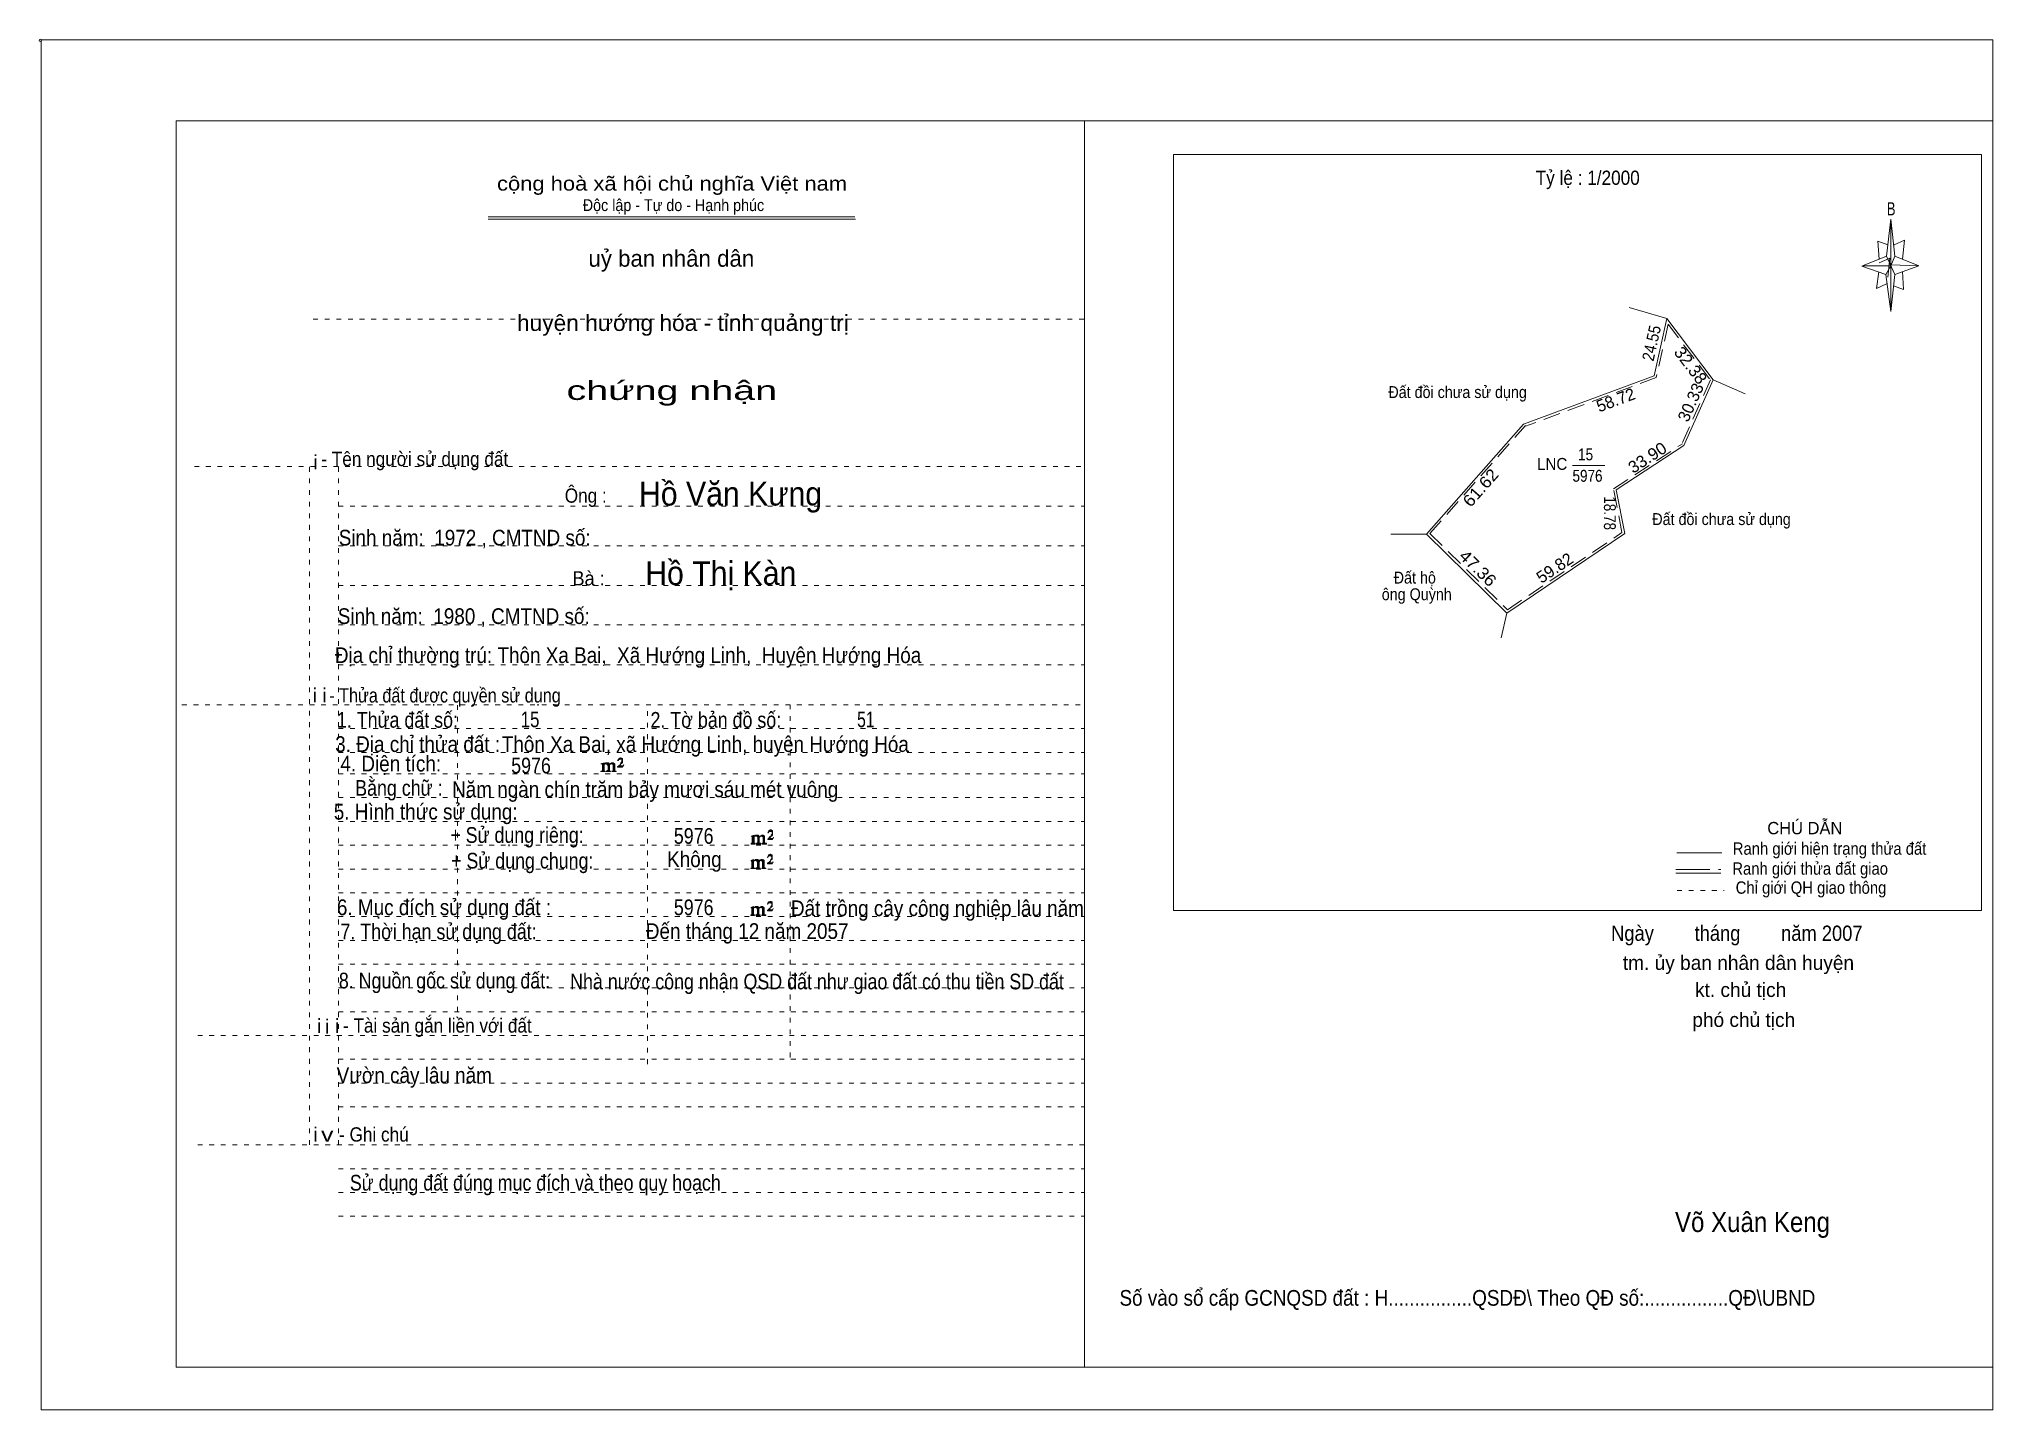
# Model space of a CAD drawing. Header units: centimetres. Extents: x -1.6 to 39.5, y -3.3 to 25.5.
import ezdxf
from ezdxf.enums import TextEntityAlignment as Align

# ---------------------------------------------------------------- set-up
doc = ezdxf.new("R2010")
doc.units = ezdxf.units.CM
doc.header["$LTSCALE"] = 0.12
for name, pattern in [('DOTTED', [1.5, 0.3, -1.2]), ('LONG_DASHED', [7.5, 6, -1.5]), ('MEDIUM_DASHED', [4.5, 3, -1.5])]:
    doc.linetypes.add(name, pattern=pattern)
for name, color, linetype, lineweight in [('1', 7, 'DOTTED', 13), ('10', 7, 'Continuous', 13), ('4', 7, 'Continuous', 13), ('5', 7, 'Continuous', 13), ('50', 7, 'Continuous', 13)]:
    doc.layers.add(name, color=color, linetype=linetype, lineweight=lineweight)

msp = doc.modelspace()

# ---------------------------------------------------------------- hatches: boundary and pattern name
at = {"layer": '50'}
for points in [[(10.27, 10.13), (10.27, 10.12), (10.27, 10.11), (10.25, 10.11), (10.24, 10.11), (10.24, 10.1), (10.33, 10.1), (10.33, 10.11), (10.32, 10.11), (10.31, 10.11), (10.31, 10.12), (10.31, 10.13), (10.31, 10.24), (10.31, 10.25), (10.32, 10.26), (10.34, 10.26), (10.35, 10.26), (10.36, 10.26), (10.37, 10.25), (10.39, 10.22), (10.39, 10.13), (10.37, 10.12), (10.37, 10.11), (10.36, 10.11), (10.35, 10.11), (10.35, 10.1), (10.44, 10.1), (10.44, 10.11), (10.43, 10.11), (10.42, 10.11), (10.42, 10.12), (10.42, 10.13), (10.42, 10.24), (10.44, 10.26), (10.45, 10.26), (10.46, 10.26), (10.49, 10.26), (10.49, 10.25), (10.5, 10.24), (10.5, 10.22), (10.5, 10.13), (10.5, 10.12), (10.49, 10.11), (10.49, 10.11), (10.47, 10.11), (10.47, 10.1), (10.56, 10.1), (10.56, 10.11), (10.55, 10.11), (10.54, 10.11), (10.53, 10.12), (10.53, 10.13), (10.53, 10.2), (10.53, 10.25), (10.53, 10.26), (10.52, 10.27), (10.5, 10.28), (10.47, 10.28), (10.46, 10.28), (10.44, 10.27), (10.41, 10.25), (10.41, 10.26), (10.4, 10.28), (10.39, 10.28), (10.37, 10.28), (10.35, 10.28), (10.34, 10.28), (10.32, 10.26), (10.31, 10.26), (10.31, 10.25), (10.31, 10.25), (10.31, 10.26), (10.31, 10.28), (10.24, 10.26), (10.24, 10.26), (10.25, 10.26), (10.27, 10.25), (10.27, 10.24), (10.27, 10.23)], [(10.69, 10.19), (10.72, 10.24), (10.72, 10.24), (10.71, 10.22), (10.69, 10.22), (10.68, 10.22), (10.63, 10.22), (10.66, 10.26), (10.67, 10.27), (10.69, 10.28), (10.69, 10.3), (10.69, 10.32), (10.69, 10.34), (10.69, 10.35), (10.69, 10.37), (10.68, 10.38), (10.67, 10.38), (10.66, 10.39), (10.65, 10.39), (10.63, 10.38), (10.63, 10.38), (10.62, 10.37), (10.61, 10.35), (10.59, 10.33), (10.61, 10.33), (10.61, 10.35), (10.62, 10.35), (10.63, 10.36), (10.65, 10.36), (10.66, 10.36), (10.67, 10.35), (10.68, 10.35), (10.68, 10.32), (10.68, 10.3), (10.66, 10.28), (10.66, 10.26), (10.65, 10.25), (10.59, 10.2), (10.59, 10.19)], [(13.42, 8.61), (13.42, 8.6), (13.42, 8.59), (13.41, 8.59), (13.4, 8.59), (13.4, 8.57), (13.48, 8.57), (13.48, 8.59), (13.47, 8.59), (13.46, 8.59), (13.46, 8.6), (13.46, 8.61), (13.46, 8.72), (13.46, 8.73), (13.47, 8.74), (13.5, 8.74), (13.51, 8.74), (13.52, 8.74), (13.53, 8.73), (13.54, 8.69), (13.54, 8.61), (13.53, 8.6), (13.53, 8.59), (13.52, 8.59), (13.51, 8.59), (13.51, 8.57), (13.6, 8.57), (13.6, 8.59), (13.58, 8.59), (13.57, 8.59), (13.57, 8.6), (13.57, 8.61), (13.57, 8.72), (13.6, 8.74), (13.61, 8.74), (13.62, 8.74), (13.64, 8.74), (13.64, 8.73), (13.65, 8.72), (13.65, 8.69), (13.65, 8.61), (13.65, 8.6), (13.64, 8.59), (13.64, 8.59), (13.63, 8.59), (13.63, 8.57), (13.72, 8.57), (13.72, 8.59), (13.7, 8.59), (13.69, 8.59), (13.68, 8.6), (13.68, 8.61), (13.68, 8.68), (13.68, 8.73), (13.68, 8.74), (13.67, 8.75), (13.65, 8.76), (13.63, 8.76), (13.62, 8.76), (13.6, 8.75), (13.56, 8.73), (13.56, 8.74), (13.55, 8.76), (13.54, 8.76), (13.53, 8.76), (13.51, 8.76), (13.5, 8.76), (13.47, 8.74), (13.46, 8.74), (13.46, 8.73), (13.46, 8.73), (13.46, 8.74), (13.46, 8.76), (13.4, 8.74), (13.4, 8.74), (13.41, 8.74), (13.42, 8.73), (13.42, 8.72), (13.42, 8.71)], [(13.85, 8.67), (13.87, 8.72), (13.87, 8.72), (13.86, 8.69), (13.85, 8.69), (13.84, 8.69), (13.78, 8.69), (13.82, 8.74), (13.83, 8.75), (13.85, 8.76), (13.85, 8.78), (13.85, 8.79), (13.85, 8.82), (13.85, 8.83), (13.85, 8.85), (13.84, 8.86), (13.83, 8.86), (13.82, 8.87), (13.8, 8.87), (13.78, 8.86), (13.78, 8.86), (13.77, 8.85), (13.76, 8.83), (13.75, 8.81), (13.76, 8.81), (13.76, 8.83), (13.77, 8.83), (13.78, 8.84), (13.8, 8.84), (13.82, 8.84), (13.83, 8.83), (13.84, 8.83), (13.84, 8.79), (13.84, 8.78), (13.82, 8.76), (13.82, 8.74), (13.8, 8.73), (13.75, 8.68), (13.75, 8.67)], [(13.41, 8.09), (13.41, 8.08), (13.41, 8.07), (13.4, 8.07), (13.39, 8.07), (13.39, 8.06), (13.48, 8.06), (13.48, 8.07), (13.47, 8.07), (13.45, 8.07), (13.45, 8.08), (13.45, 8.09), (13.45, 8.2), (13.45, 8.21), (13.47, 8.23), (13.49, 8.23), (13.5, 8.23), (13.51, 8.23), (13.52, 8.21), (13.53, 8.18), (13.53, 8.09), (13.52, 8.08), (13.52, 8.07), (13.51, 8.07), (13.5, 8.07), (13.5, 8.06), (13.59, 8.06), (13.59, 8.07), (13.58, 8.07), (13.57, 8.07), (13.57, 8.08), (13.57, 8.09), (13.57, 8.2), (13.59, 8.23), (13.6, 8.23), (13.61, 8.23), (13.63, 8.23), (13.63, 8.21), (13.64, 8.2), (13.64, 8.18), (13.64, 8.09), (13.64, 8.08), (13.63, 8.07), (13.63, 8.07), (13.62, 8.07), (13.62, 8.06), (13.71, 8.06), (13.71, 8.07), (13.7, 8.07), (13.69, 8.07), (13.67, 8.08), (13.67, 8.09), (13.67, 8.17), (13.67, 8.21), (13.67, 8.23), (13.66, 8.24), (13.64, 8.25), (13.62, 8.25), (13.61, 8.25), (13.59, 8.24), (13.55, 8.21), (13.55, 8.23), (13.54, 8.25), (13.53, 8.25), (13.52, 8.25), (13.5, 8.25), (13.49, 8.25), (13.47, 8.23), (13.45, 8.23), (13.45, 8.21), (13.45, 8.21), (13.45, 8.23), (13.45, 8.25), (13.39, 8.23), (13.39, 8.23), (13.4, 8.23), (13.41, 8.21), (13.41, 8.2), (13.41, 8.19)], [(13.84, 8.16), (13.86, 8.2), (13.86, 8.2), (13.85, 8.18), (13.84, 8.18), (13.83, 8.18), (13.77, 8.18), (13.81, 8.23), (13.82, 8.24), (13.84, 8.25), (13.84, 8.27), (13.84, 8.28), (13.84, 8.3), (13.84, 8.31), (13.84, 8.34), (13.83, 8.35), (13.82, 8.35), (13.81, 8.36), (13.8, 8.36), (13.77, 8.35), (13.77, 8.35), (13.76, 8.34), (13.75, 8.31), (13.74, 8.29), (13.75, 8.29), (13.75, 8.31), (13.76, 8.31), (13.77, 8.33), (13.8, 8.33), (13.81, 8.33), (13.82, 8.31), (13.83, 8.31), (13.83, 8.28), (13.83, 8.27), (13.81, 8.25), (13.81, 8.23), (13.8, 8.21), (13.74, 8.17), (13.74, 8.16)], [(13.41, 7.11), (13.41, 7.1), (13.41, 7.09), (13.4, 7.09), (13.39, 7.09), (13.39, 7.07), (13.47, 7.07), (13.47, 7.09), (13.46, 7.09), (13.45, 7.09), (13.45, 7.1), (13.45, 7.11), (13.45, 7.22), (13.45, 7.23), (13.46, 7.24), (13.49, 7.24), (13.5, 7.24), (13.51, 7.24), (13.52, 7.23), (13.53, 7.19), (13.53, 7.11), (13.52, 7.1), (13.52, 7.09), (13.51, 7.09), (13.5, 7.09), (13.5, 7.07), (13.59, 7.07), (13.59, 7.09), (13.57, 7.09), (13.56, 7.09), (13.56, 7.1), (13.56, 7.11), (13.56, 7.22), (13.59, 7.24), (13.6, 7.24), (13.61, 7.24), (13.63, 7.24), (13.63, 7.23), (13.64, 7.22), (13.64, 7.19), (13.64, 7.11), (13.64, 7.1), (13.63, 7.09), (13.63, 7.09), (13.62, 7.09), (13.62, 7.07), (13.71, 7.07), (13.71, 7.09), (13.69, 7.09), (13.68, 7.09), (13.67, 7.1), (13.67, 7.11), (13.67, 7.18), (13.67, 7.23), (13.67, 7.24), (13.66, 7.25), (13.64, 7.26), (13.62, 7.26), (13.61, 7.26), (13.59, 7.25), (13.55, 7.23), (13.55, 7.24), (13.54, 7.26), (13.53, 7.26), (13.52, 7.26), (13.5, 7.26), (13.49, 7.26), (13.46, 7.24), (13.45, 7.24), (13.45, 7.23), (13.45, 7.23), (13.45, 7.24), (13.45, 7.26), (13.39, 7.24), (13.39, 7.24), (13.4, 7.24), (13.41, 7.23), (13.41, 7.22), (13.41, 7.21)], [(13.84, 7.17), (13.86, 7.22), (13.86, 7.22), (13.85, 7.19), (13.84, 7.19), (13.83, 7.19), (13.77, 7.19), (13.81, 7.24), (13.82, 7.25), (13.84, 7.26), (13.84, 7.28), (13.84, 7.29), (13.84, 7.32), (13.84, 7.33), (13.84, 7.35), (13.83, 7.36), (13.82, 7.36), (13.81, 7.37), (13.79, 7.37), (13.77, 7.36), (13.77, 7.36), (13.76, 7.35), (13.75, 7.33), (13.74, 7.31), (13.75, 7.31), (13.75, 7.33), (13.76, 7.33), (13.77, 7.34), (13.79, 7.34), (13.81, 7.34), (13.82, 7.33), (13.83, 7.33), (13.83, 7.29), (13.83, 7.28), (13.81, 7.26), (13.81, 7.24), (13.79, 7.23), (13.74, 7.18), (13.74, 7.17)]]:
    msp.add_hatch(color=256, dxfattribs=at).paths.add_polyline_path(points)

# ---------------------------------------------------------------- linework, layer by layer
at = {"layer": '1', "linetype": 'Continuous'}
for p, q in [((1.31, -2.42), (1.31, 23.78)), ((1.31, 23.78), (39.51, 23.78)), ((20.41, -2.42), (20.41, 23.78)), ((39.51, -2.42), (39.51, 23.78)), ((7.87, 21.76), (15.58, 21.76)), ((7.87, 21.71), (15.59, 21.71)), ((37.26, 20.55), (36.75, 20.72)), ((1.31, -2.42), (39.51, -2.42))]:
    msp.add_line(p, q, dxfattribs=at)
at = {"layer": '1'}
for p, q in [((4.19, 19.61), (20.41, 19.61)), ((1.69, 16.51), (20.41, 16.51)), ((4.11, 2.25), (4.11, 16.51)), ((4.72, 2.25), (4.72, 16.51)), ((4.72, 15.68), (20.41, 15.68)), ((4.72, 14.84), (20.41, 14.84)), ((4.72, 14.01), (20.41, 14.01)), ((4.72, 13.18), (20.41, 13.18)), ((4.72, 12.34), (20.41, 12.34)), ((1.43, 11.5), (20.41, 11.5)), ((7.22, 5.05), (7.22, 11.5)), ((11.22, 3.95), (11.22, 11.5)), ((14.22, 4.09), (14.22, 11.5)), ((4.72, 11), (20.41, 11)), ((4.72, 10.5), (20.41, 10.5)), ((4.72, 10.05), (20.41, 10.05)), ((4.72, 9.55), (20.41, 9.55)), ((4.72, 9.05), (20.41, 9.05)), ((4.72, 8.55), (20.41, 8.55)), ((4.72, 8.05), (20.41, 8.05)), ((4.72, 7.55), (20.41, 7.55)), ((4.72, 7.05), (20.41, 7.05)), ((4.72, 6.55), (20.41, 6.55)), ((4.72, 6.05), (20.41, 6.05)), ((4.72, 5.55), (20.41, 5.55)), ((4.72, 5.05), (20.41, 5.05)), ((1.76, 4.55), (20.41, 4.55)), ((4.72, 4.05), (20.41, 4.05)), ((4.72, 3.55), (20.41, 3.55)), ((4.72, 3.05), (20.41, 3.05)), ((1.76, 2.25), (20.41, 2.25)), ((4.72, 1.75), (20.41, 1.75)), ((4.72, 1.25), (20.41, 1.25)), ((4.72, 0.75), (20.41, 0.75))]:
    msp.add_line(p, q, dxfattribs=at)
at = {"layer": '1', "linetype": 'Continuous'}
msp.add_lwpolyline([(-1.53, -3.32), (39.51, -3.32), (39.51, 25.48), (-1.53, 25.48)], close=True, dxfattribs=at)
msp.add_lwpolyline([(37.27, 20.35), (37.06, 20.25), (37.11, 20.6)], dxfattribs=at)
at = {"layer": '10'}
for p, q in [((31.86, 19.85), (32.65, 19.62)), ((32.65, 19.62), (33.63, 18.33)), ((33.63, 18.33), (33.01, 16.95)), ((33.63, 18.33), (34.3, 18.04)), ((30.67, 16.53), (31.35, 16.53)), ((27.6, 15.09), (29.29, 13.43)), ((29.29, 13.43), (29.17, 12.91))]:
    msp.add_line(p, q, dxfattribs=at)
at = {"layer": '10', "linetype": 'MEDIUM_DASHED'}
for p, q in [((32.68, 19.5), (33.57, 18.33)), ((33.57, 18.33), (32.96, 16.97)), ((27.67, 15.1), (29.68, 17.37)), ((27.67, 15.1), (29.3, 13.5))]:
    msp.add_line(p, q, dxfattribs=at)
at = {"layer": '10'}
for points in [[(32.65, 19.62), (32.39, 18.42), (29.64, 17.4)], [(26.85, 15.09), (27.6, 15.09), (29.64, 17.4)], [(29.29, 13.43), (31.77, 15.1), (31.59, 16.02), (33.01, 16.95)]]:
    msp.add_lwpolyline(points, dxfattribs=at)
at = {"layer": '10', "linetype": 'MEDIUM_DASHED'}
for points in [[(32.68, 19.5), (32.43, 18.38), (29.66, 17.35)], [(29.3, 13.5), (31.71, 15.12), (31.53, 16.04), (32.98, 16.99)]]:
    msp.add_lwpolyline(points, dxfattribs=at)
at = {"layer": '4'}
for p, q in [((32.86, 8.39), (33.81, 8.39)), ((32.84, 7.96), (33.79, 7.96))]:
    msp.add_line(p, q, dxfattribs=at)
at = {"layer": '4', "linetype": 'LONG_DASHED'}
msp.add_line((32.84, 8.04), (33.79, 8.04), dxfattribs=at)
at = {"layer": '4', "linetype": 'DOTTED'}
msp.add_line((32.87, 7.6), (33.86, 7.6), dxfattribs=at)
at = {"layer": '4'}
msp.add_lwpolyline([(22.28, 23.07), (39.27, 23.07), (39.27, 7.18), (22.28, 7.18)], close=True, dxfattribs=at)
msp.add_circle((-1.55, 25.47), 0.025, dxfattribs=at)
at = {"layer": '5'}
for p, q in [((37.27, 20.93), (37.36, 21.71)), ((37.45, 20.55), (37.36, 19.77)), ((37.45, 20.93), (37.95, 20.73)), ((37.61, 20.61), (37.63, 20.23)), ((37.63, 20.23), (37.42, 20.31))]:
    msp.add_line(p, q, dxfattribs=at)
for points in [[(37.36, 21.71), (37.45, 20.93), (37.36, 20.73)], [(37.36, 20.73), (36.77, 20.73), (37.27, 20.93), (37.45, 20.55), (37.95, 20.73), (37.36, 20.75)], [(37.36, 20.73), (37.36, 19.77), (37.26, 20.55)]]:
    msp.add_lwpolyline(points, close=True, dxfattribs=at)
for points in [[(37.3, 21.17), (37.09, 21.25), (37.12, 20.87)], [(37.43, 21.17), (37.65, 21.27), (37.61, 20.87)], [(37.36, 20.73), (37.27, 20.93), (36.77, 20.73)], [(37.12, 20.79), (37.34, 20.89), (37.3, 20.49)], [(37.36, 20.73), (37.45, 20.55), (37.95, 20.73)]]:
    msp.add_lwpolyline(points, dxfattribs=at)
at = {"layer": '50'}
for points in [[(10.27, 10.13), (10.27, 10.12), (10.27, 10.11), (10.25, 10.11), (10.24, 10.11), (10.24, 10.1), (10.33, 10.1), (10.33, 10.11), (10.32, 10.11), (10.31, 10.11), (10.31, 10.12), (10.31, 10.13), (10.31, 10.24), (10.31, 10.25), (10.32, 10.26), (10.34, 10.26), (10.35, 10.26), (10.36, 10.26), (10.37, 10.25), (10.39, 10.22), (10.39, 10.13), (10.37, 10.12), (10.37, 10.11), (10.36, 10.11), (10.35, 10.11), (10.35, 10.1), (10.44, 10.1), (10.44, 10.11), (10.43, 10.11), (10.42, 10.11), (10.42, 10.12), (10.42, 10.13), (10.42, 10.24), (10.44, 10.26), (10.45, 10.26), (10.46, 10.26), (10.49, 10.26), (10.49, 10.25), (10.5, 10.24), (10.5, 10.22), (10.5, 10.13), (10.5, 10.12), (10.49, 10.11), (10.49, 10.11), (10.47, 10.11), (10.47, 10.1), (10.56, 10.1), (10.56, 10.11), (10.55, 10.11), (10.54, 10.11), (10.53, 10.12), (10.53, 10.13), (10.53, 10.2), (10.53, 10.25), (10.53, 10.26), (10.52, 10.27), (10.5, 10.28), (10.47, 10.28), (10.46, 10.28), (10.44, 10.27), (10.41, 10.25), (10.41, 10.26), (10.4, 10.28), (10.39, 10.28), (10.37, 10.28), (10.35, 10.28), (10.34, 10.28), (10.32, 10.26), (10.31, 10.26), (10.31, 10.25), (10.31, 10.25), (10.31, 10.26), (10.31, 10.28), (10.24, 10.26), (10.24, 10.26), (10.25, 10.26), (10.27, 10.25), (10.27, 10.24), (10.27, 10.23)], [(10.69, 10.19), (10.72, 10.24), (10.72, 10.24), (10.71, 10.22), (10.69, 10.22), (10.68, 10.22), (10.63, 10.22), (10.66, 10.26), (10.67, 10.27), (10.69, 10.28), (10.69, 10.3), (10.69, 10.32), (10.69, 10.34), (10.69, 10.35), (10.69, 10.37), (10.68, 10.38), (10.67, 10.38), (10.66, 10.39), (10.65, 10.39), (10.63, 10.38), (10.63, 10.38), (10.62, 10.37), (10.61, 10.35), (10.59, 10.33), (10.61, 10.33), (10.61, 10.35), (10.62, 10.35), (10.63, 10.36), (10.65, 10.36), (10.66, 10.36), (10.67, 10.35), (10.68, 10.35), (10.68, 10.32), (10.68, 10.3), (10.66, 10.28), (10.66, 10.26), (10.65, 10.25), (10.59, 10.2), (10.59, 10.19)], [(13.42, 8.61), (13.42, 8.6), (13.42, 8.59), (13.41, 8.59), (13.4, 8.59), (13.4, 8.57), (13.48, 8.57), (13.48, 8.59), (13.47, 8.59), (13.46, 8.59), (13.46, 8.6), (13.46, 8.61), (13.46, 8.72), (13.46, 8.73), (13.47, 8.74), (13.5, 8.74), (13.51, 8.74), (13.52, 8.74), (13.53, 8.73), (13.54, 8.69), (13.54, 8.61), (13.53, 8.6), (13.53, 8.59), (13.52, 8.59), (13.51, 8.59), (13.51, 8.57), (13.6, 8.57), (13.6, 8.59), (13.58, 8.59), (13.57, 8.59), (13.57, 8.6), (13.57, 8.61), (13.57, 8.72), (13.6, 8.74), (13.61, 8.74), (13.62, 8.74), (13.64, 8.74), (13.64, 8.73), (13.65, 8.72), (13.65, 8.69), (13.65, 8.61), (13.65, 8.6), (13.64, 8.59), (13.64, 8.59), (13.63, 8.59), (13.63, 8.57), (13.72, 8.57), (13.72, 8.59), (13.7, 8.59), (13.69, 8.59), (13.68, 8.6), (13.68, 8.61), (13.68, 8.68), (13.68, 8.73), (13.68, 8.74), (13.67, 8.75), (13.65, 8.76), (13.63, 8.76), (13.62, 8.76), (13.6, 8.75), (13.56, 8.73), (13.56, 8.74), (13.55, 8.76), (13.54, 8.76), (13.53, 8.76), (13.51, 8.76), (13.5, 8.76), (13.47, 8.74), (13.46, 8.74), (13.46, 8.73), (13.46, 8.73), (13.46, 8.74), (13.46, 8.76), (13.4, 8.74), (13.4, 8.74), (13.41, 8.74), (13.42, 8.73), (13.42, 8.72), (13.42, 8.71)], [(13.85, 8.67), (13.87, 8.72), (13.87, 8.72), (13.86, 8.69), (13.85, 8.69), (13.84, 8.69), (13.78, 8.69), (13.82, 8.74), (13.83, 8.75), (13.85, 8.76), (13.85, 8.78), (13.85, 8.79), (13.85, 8.82), (13.85, 8.83), (13.85, 8.85), (13.84, 8.86), (13.83, 8.86), (13.82, 8.87), (13.8, 8.87), (13.78, 8.86), (13.78, 8.86), (13.77, 8.85), (13.76, 8.83), (13.75, 8.81), (13.76, 8.81), (13.76, 8.83), (13.77, 8.83), (13.78, 8.84), (13.8, 8.84), (13.82, 8.84), (13.83, 8.83), (13.84, 8.83), (13.84, 8.79), (13.84, 8.78), (13.82, 8.76), (13.82, 8.74), (13.8, 8.73), (13.75, 8.68), (13.75, 8.67)], [(13.41, 8.09), (13.41, 8.08), (13.41, 8.07), (13.4, 8.07), (13.39, 8.07), (13.39, 8.06), (13.48, 8.06), (13.48, 8.07), (13.47, 8.07), (13.45, 8.07), (13.45, 8.08), (13.45, 8.09), (13.45, 8.2), (13.45, 8.21), (13.47, 8.23), (13.49, 8.23), (13.5, 8.23), (13.51, 8.23), (13.52, 8.21), (13.53, 8.18), (13.53, 8.09), (13.52, 8.08), (13.52, 8.07), (13.51, 8.07), (13.5, 8.07), (13.5, 8.06), (13.59, 8.06), (13.59, 8.07), (13.58, 8.07), (13.57, 8.07), (13.57, 8.08), (13.57, 8.09), (13.57, 8.2), (13.59, 8.23), (13.6, 8.23), (13.61, 8.23), (13.63, 8.23), (13.63, 8.21), (13.64, 8.2), (13.64, 8.18), (13.64, 8.09), (13.64, 8.08), (13.63, 8.07), (13.63, 8.07), (13.62, 8.07), (13.62, 8.06), (13.71, 8.06), (13.71, 8.07), (13.7, 8.07), (13.69, 8.07), (13.67, 8.08), (13.67, 8.09), (13.67, 8.17), (13.67, 8.21), (13.67, 8.23), (13.66, 8.24), (13.64, 8.25), (13.62, 8.25), (13.61, 8.25), (13.59, 8.24), (13.55, 8.21), (13.55, 8.23), (13.54, 8.25), (13.53, 8.25), (13.52, 8.25), (13.5, 8.25), (13.49, 8.25), (13.47, 8.23), (13.45, 8.23), (13.45, 8.21), (13.45, 8.21), (13.45, 8.23), (13.45, 8.25), (13.39, 8.23), (13.39, 8.23), (13.4, 8.23), (13.41, 8.21), (13.41, 8.2), (13.41, 8.19)], [(13.84, 8.16), (13.86, 8.2), (13.86, 8.2), (13.85, 8.18), (13.84, 8.18), (13.83, 8.18), (13.77, 8.18), (13.81, 8.23), (13.82, 8.24), (13.84, 8.25), (13.84, 8.27), (13.84, 8.28), (13.84, 8.3), (13.84, 8.31), (13.84, 8.34), (13.83, 8.35), (13.82, 8.35), (13.81, 8.36), (13.8, 8.36), (13.77, 8.35), (13.77, 8.35), (13.76, 8.34), (13.75, 8.31), (13.74, 8.29), (13.75, 8.29), (13.75, 8.31), (13.76, 8.31), (13.77, 8.33), (13.8, 8.33), (13.81, 8.33), (13.82, 8.31), (13.83, 8.31), (13.83, 8.28), (13.83, 8.27), (13.81, 8.25), (13.81, 8.23), (13.8, 8.21), (13.74, 8.17), (13.74, 8.16)], [(13.41, 7.11), (13.41, 7.1), (13.41, 7.09), (13.4, 7.09), (13.39, 7.09), (13.39, 7.07), (13.47, 7.07), (13.47, 7.09), (13.46, 7.09), (13.45, 7.09), (13.45, 7.1), (13.45, 7.11), (13.45, 7.22), (13.45, 7.23), (13.46, 7.24), (13.49, 7.24), (13.5, 7.24), (13.51, 7.24), (13.52, 7.23), (13.53, 7.19), (13.53, 7.11), (13.52, 7.1), (13.52, 7.09), (13.51, 7.09), (13.5, 7.09), (13.5, 7.07), (13.59, 7.07), (13.59, 7.09), (13.57, 7.09), (13.56, 7.09), (13.56, 7.1), (13.56, 7.11), (13.56, 7.22), (13.59, 7.24), (13.6, 7.24), (13.61, 7.24), (13.63, 7.24), (13.63, 7.23), (13.64, 7.22), (13.64, 7.19), (13.64, 7.11), (13.64, 7.1), (13.63, 7.09), (13.63, 7.09), (13.62, 7.09), (13.62, 7.07), (13.71, 7.07), (13.71, 7.09), (13.69, 7.09), (13.68, 7.09), (13.67, 7.1), (13.67, 7.11), (13.67, 7.18), (13.67, 7.23), (13.67, 7.24), (13.66, 7.25), (13.64, 7.26), (13.62, 7.26), (13.61, 7.26), (13.59, 7.25), (13.55, 7.23), (13.55, 7.24), (13.54, 7.26), (13.53, 7.26), (13.52, 7.26), (13.5, 7.26), (13.49, 7.26), (13.46, 7.24), (13.45, 7.24), (13.45, 7.23), (13.45, 7.23), (13.45, 7.24), (13.45, 7.26), (13.39, 7.24), (13.39, 7.24), (13.4, 7.24), (13.41, 7.23), (13.41, 7.22), (13.41, 7.21)], [(13.84, 7.17), (13.86, 7.22), (13.86, 7.22), (13.85, 7.19), (13.84, 7.19), (13.83, 7.19), (13.77, 7.19), (13.81, 7.24), (13.82, 7.25), (13.84, 7.26), (13.84, 7.28), (13.84, 7.29), (13.84, 7.32), (13.84, 7.33), (13.84, 7.35), (13.83, 7.36), (13.82, 7.36), (13.81, 7.37), (13.79, 7.37), (13.77, 7.36), (13.77, 7.36), (13.76, 7.35), (13.75, 7.33), (13.74, 7.31), (13.75, 7.31), (13.75, 7.33), (13.76, 7.33), (13.77, 7.34), (13.79, 7.34), (13.81, 7.34), (13.82, 7.33), (13.83, 7.33), (13.83, 7.29), (13.83, 7.28), (13.81, 7.26), (13.81, 7.24), (13.79, 7.23), (13.74, 7.18), (13.74, 7.17)]]:
    msp.add_lwpolyline(points, close=True, dxfattribs=at)

# ---------------------------------------------------------------- texts
at = {"layer": '1'}
for s, height, width, p in [('cộng hoà xã hội chủ nghĩa Việt nam', 0.3, 1.15, (11.735, 22.31)), ('Độc lập - Tự do - Hạnh phúc', 0.25, 0.9, (11.765, 21.88)), ('chứng nhận', 0.4, 1.55, (11.73, 17.91)), ('- Tên người sử dụng đất', 0.3, 0.9, (6.325, 16.52)), ('- Thửa đất được quyền sử dụng', 0.3, 0.85, (6.96, 11.55)), ('- Tài sản gắn liền với đất ', 0.3, 0.9, (6.85, 4.61)), ('v', 0.3, 1.3, (4.485, 2.32)), ('- Ghi chú', 0.3, 0.9, (5.465, 2.32))]:
    msp.add_text(s, height=height, dxfattribs=dict(at, width=width)).set_placement(p, align=Align.CENTER)
for s, height, p in [('uỷ ban nhân dân', 0.35, (11.72, 20.71)), ('i', 0.3, (4.235, 16.45)), ('i', 0.3, (4.225, 11.55)), ('i', 0.3, (4.425, 11.55)), ('i', 0.3, (4.315, 4.6)), ('i', 0.3, (4.485, 4.59)), ('i', 0.3, (4.695, 4.6)), ('i', 0.3, (4.235, 2.32))]:
    msp.add_text(s, height=height, dxfattribs=at).set_placement(p, align=Align.CENTER)
at = {"layer": '10'}
for s, height, width, p in [('Tỷ lệ : 1/2000', 0.3, 0.9, (30.99, 22.43)), ('Đất đồi chưa sử dụng ', 0.25, 0.9, (28.295, 17.95)), ('15', 0.25, 0.85, (30.945, 16.64)), ('5976', 0.25, 0.85, (30.985, 16.19)), ('Hồ Văn Kưng', 0.5, 0.95, (12.965, 15.69)), ('Đất đồi chưa sử dụng ', 0.25, 0.9, (33.845, 15.28)), ('Hồ Thị Kàn', 0.5, 0.95, (12.76, 14.02)), ('Đất hộ ', 0.25, 0.9, (27.395, 14.05)), ('ông Quỳnh', 0.25, 0.9, (27.395, 13.7)), ('Võ Xuân Keng', 0.42, 0.9, (34.455, 0.42))]:
    msp.add_text(s, height=height, dxfattribs=dict(at, width=width)).set_placement(p, align=Align.CENTER)
for s, rotation, width, p in [('24.55', 77.605, 0.9, (32.453, 19.078)), ('32.38', 307.27, 1.05, (33.053, 18.561)), ('33.90', 33.118, 1.05, (32.312, 16.593)), ('61.62', 48.579, 1.1, (28.831, 15.982)), ('18.78', 270, 0.85, (31.33, 15.53)), ('47.36', 315.642, 1.1, (28.593, 14.285))]:
    msp.add_text(s, height=0.25, rotation=rotation, dxfattribs=dict(at, width=width)).set_placement(p, align=Align.CENTER)
for s, height, rotation, p in [('58.72', 0.25, 20.361, (31.622, 17.792)), ('30.33', 0.2498, 65.928, (33.269, 17.809)), ('59.82', 0.25, 33.849, (30.365, 14.275))]:
    msp.add_text(s, height=height, rotation=rotation, dxfattribs=at).set_placement(p, align=Align.CENTER)
at = {"layer": '10', "width": 0.95}
msp.add_text('LNC', height=0.25, dxfattribs=at).set_placement((30.56, 16.44), align=Align.RIGHT)
at = {"layer": '4'}
msp.add_text('CHÚ DẪN', height=0.2591, dxfattribs=at).set_placement((35.555, 8.78), align=Align.CENTER)
at = {"layer": '4', "width": 0.9}
for s, p in [('Ranh giới hiện trạng thửa đất', (36.075, 8.35)), ('Ranh giới thửa đất giao ', (35.71, 7.93)), ('Chỉ giới QH giao thông', (35.685, 7.53))]:
    msp.add_text(s, height=0.2591, dxfattribs=at).set_placement(p, align=Align.CENTER)
at = {"layer": '5', "width": 0.75}
msp.add_text('B', height=0.276, dxfattribs=at).set_placement((37.37, 21.79), align=Align.CENTER)
at = {"layer": '50'}
for s, height, width, p in [('  huyện hướng hóa - tỉnh quảng trị', 0.34, 1.05, (11.83, 19.36)), ('Ông :', 0.3, 0.9, (9.92, 15.75)), ('Sinh năm:  1972 , CMTND số:  ', 0.33, 0.9, (7.485, 14.85)), ('Bà :', 0.3, 0.95, (9.98, 14.01)), ('Sinh năm:  1980 , CMTND số:  ', 0.33, 0.9, (7.465, 13.2)), ('Địa chỉ thường trú: Thôn Xa Bai,  Xã Hướng Linh,  Huyện Hướng Hóa', 0.33, 0.9, (10.81, 12.38)), ('1. Thửa đất số:  ', 0.33, 0.85, (6.065, 11.02)), ('15', 0.33, 0.8, (8.75, 11.03)), ('2. Tờ bản đồ số:  ', 0.33, 0.85, (12.76, 11.02)), ('51', 0.33, 0.75, (15.81, 11.03)), ('3. Địa chỉ thửa đất : ', 0.33, 0.9, (6.44, 10.51)), ('Thôn Xa Bai, xã Hướng Linh, huyện Hướng Hóa', 0.33, 0.9, (12.435, 10.51)), ('4. Diện tích: ', 0.33, 0.9, (5.875, 10.1)), ('5976', 0.33, 0.85, (8.77, 10.06)), ('Bằng chữ :', 0.33, 0.85, (5.99, 9.59)), ('Năm ngàn chín trăm bảy mươi sáu mét vuông', 0.33, 0.9, (11.17, 9.56)), ('5. Hình thức sử dụng:', 0.33, 0.9, (6.555, 9.09)), ('+ Sử dụng riêng:', 0.33, 0.85, (8.475, 8.6)), ('5976', 0.33, 0.85, (12.19, 8.58)), ('+ Sử dụng chung:', 0.33, 0.85, (8.585, 8.06)), ('Không', 0.33, 0.9, (12.205, 8.09)), ('6. Mục đích sử dụng đất :', 0.33, 0.9, (6.94, 7.08)), ('5976', 0.33, 0.85, (12.19, 7.08)), ('Đất trồng cây công nghiệp lâu năm', 0.33, 0.9, (17.315, 7.06)), ('7. Thời hạn sử dụng đất:', 0.33, 0.85, (6.825, 6.57)), ('Đến tháng 12 năm 2057', 0.33, 0.9, (13.315, 6.58)), ('Ngày        tháng        năm 2007', 0.32, 0.9, (34.125, 6.54)), ('8. Nguồn gốc sử dụng đất:', 0.33, 0.85, (6.95, 5.54)), ('Nhà nước công nhận QSD đất như giao đất có thu tiền SD đất ', 0.33, 0.85, (14.835, 5.52)), ('Vườn cây lâu năm', 0.33, 0.9, (6.315, 3.55)), ('Sử dụng đất đúng mục đích và theo quy hoạch', 0.33, 0.85, (8.86, 1.29)), ('Số vào sổ cấp GCNQSD đất : H................QSDĐ\\ Theo QĐ số:................QĐ\\UBND', 0.33, 0.9, (28.46, -1.13))]:
    msp.add_text(s, height=height, dxfattribs=dict(at, width=width)).set_placement(p, align=Align.CENTER)
for s, p in [('tm. ủy ban nhân dân huyện ', (34.215, 5.93)), ('kt. chủ tịch', (34.205, 5.36)), ('phó chủ tịch', (34.27, 4.73))]:
    msp.add_text(s, height=0.3, dxfattribs=at).set_placement(p, align=Align.CENTER)

doc.saveas('drawing.dxf')
